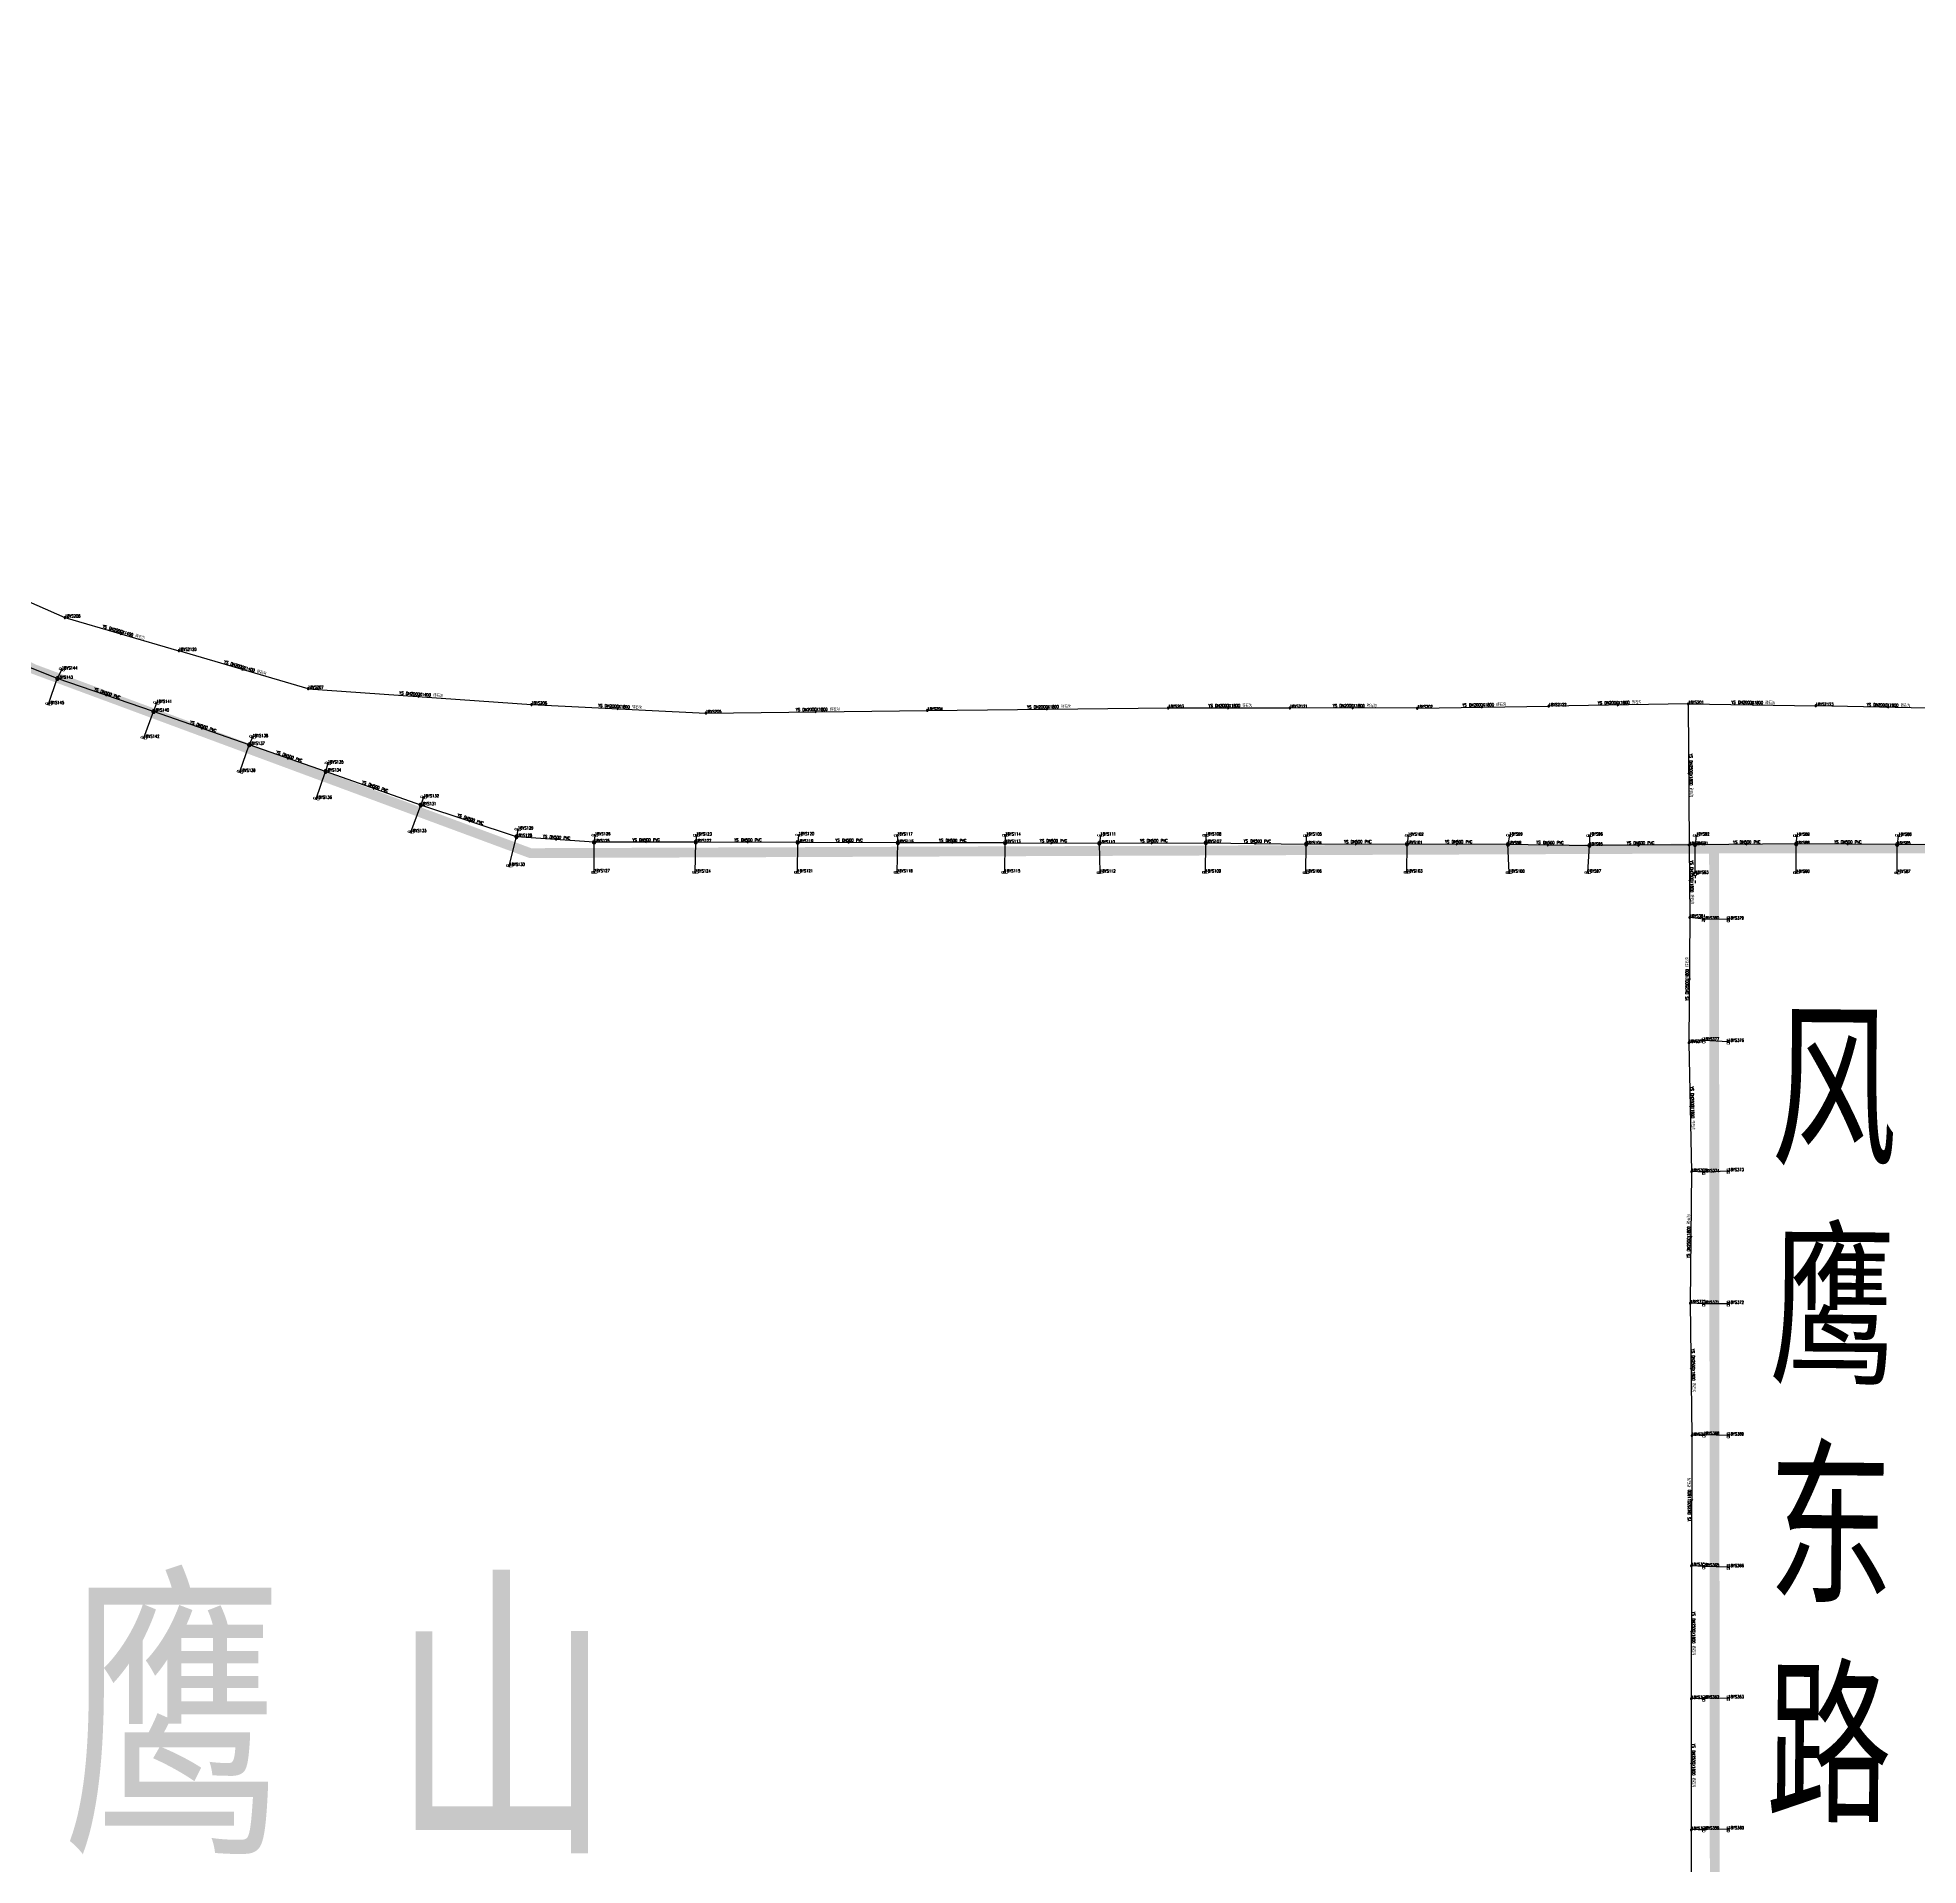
# Model space of a CAD drawing. Extents: x 78813 to 99477, y 2421021 to 2448125.
# Drawn here: x 88751 to 89324, y 2421996 to 2422553 of the extents above; entities that cross this region are included whole.
import ezdxf
from ezdxf.enums import TextEntityAlignment as Align

# ---------------------------------------------------------------- set-up
doc = ezdxf.new("R2010")
doc.units = 0
doc.set_wipeout_variables(frame=1)
doc.layers.get('0').update_dxf_attribs({"linetype": 'CONTINUOUS'})
doc.layers.add('DX_YS', color=42, linetype='CONTINUOUS')
doc.layers.add('道路', color=5, linetype='CONTINUOUS')
doc.layers.add('YSLINE', color=7, linetype='CONTINUOUS', true_color=0xcc9900)
doc.layers.add('道路名称', color=7, linetype='CONTINUOUS', lineweight=0)
doc.styles.add('CcNameZT', font='txt.SHX', dxfattribs={"width": 0.8, "bigfont": 'HZTXT.SHX'})
doc.styles.add('PointNameZT', font='txt.SHX', dxfattribs={"width": 0.8, "bigfont": 'HZTXT.SHX'})
doc.styles.add('宋体0.7', font='', dxfattribs={"width": 0.7})
doc.styles.get('宋体0.7').set_extended_font_data('SimSun')

# ---------------------------------------------------------------- blocks, each defined once
blk = doc.blocks.new('PS管线点')
blk.add_wipeout([(0.5, 0), (0.5, 0), (0.5, 0.1), (0.5, 0.1), (0.5, 0.1), (0.5, 0.2), (0.5, 0.2), (0.4, 0.2), (0.4, 0.3), (0.4, 0.3), (0.4, 0.3), (0.4, 0.3), (0.3, 0.4), (0.3, 0.4), (0.3, 0.4), (0.2, 0.4), (0.2, 0.4), (0.2, 0.5), (0.2, 0.5), (0.1, 0.5), (0.1, 0.5), (0.1, 0.5), (0, 0.5), (0, 0.5), (-0.1, 0.5), (-0.1, 0.5), (-0.1, 0.5), (-0.2, 0.5), (-0.2, 0.5), (-0.2, 0.4), (-0.3, 0.4), (-0.3, 0.4), (-0.3, 0.4), (-0.3, 0.4), (-0.4, 0.3), (-0.4, 0.3), (-0.4, 0.3), (-0.4, 0.3), (-0.4, 0.2), (-0.5, 0.2), (-0.5, 0.2), (-0.5, 0.1), (-0.5, 0.1), (-0.5, 0.1), (-0.5, 0), (-0.5, 0), (-0.5, 0), (-0.5, -0.1), (-0.5, -0.1), (-0.5, -0.1), (-0.5, -0.2), (-0.5, -0.2), (-0.4, -0.2), (-0.4, -0.3), (-0.4, -0.3), (-0.4, -0.3), (-0.4, -0.3), (-0.3, -0.4), (-0.3, -0.4), (-0.3, -0.4), (-0.3, -0.4), (-0.2, -0.4), (-0.2, -0.5), (-0.2, -0.5), (-0.1, -0.5), (-0.1, -0.5), (-0.1, -0.5), (0, -0.5), (0, -0.5), (0.1, -0.5), (0.1, -0.5), (0.1, -0.5), (0.2, -0.5), (0.2, -0.5), (0.2, -0.4), (0.2, -0.4), (0.3, -0.4), (0.3, -0.4), (0.3, -0.4), (0.4, -0.3), (0.4, -0.3), (0.4, -0.3), (0.4, -0.3), (0.4, -0.2), (0.5, -0.2), (0.5, -0.2), (0.5, -0.1), (0.5, -0.1), (0.5, -0.1)])
blk.add_lwpolyline([(0.5, 0), (0.5, 0), (0.5, 0.1), (0.5, 0.1), (0.5, 0.1), (0.5, 0.2), (0.5, 0.2), (0.4, 0.2), (0.4, 0.3), (0.4, 0.3), (0.4, 0.3), (0.4, 0.3), (0.3, 0.4), (0.3, 0.4), (0.3, 0.4), (0.2, 0.4), (0.2, 0.4), (0.2, 0.5), (0.2, 0.5), (0.1, 0.5), (0.1, 0.5), (0.1, 0.5), (0, 0.5), (0, 0.5), (-0.1, 0.5), (-0.1, 0.5), (-0.1, 0.5), (-0.2, 0.5), (-0.2, 0.5), (-0.2, 0.4), (-0.3, 0.4), (-0.3, 0.4), (-0.3, 0.4), (-0.3, 0.4), (-0.4, 0.3), (-0.4, 0.3), (-0.4, 0.3), (-0.4, 0.3), (-0.4, 0.2), (-0.5, 0.2), (-0.5, 0.2), (-0.5, 0.1), (-0.5, 0.1), (-0.5, 0.1), (-0.5, 0), (-0.5, 0), (-0.5, 0), (-0.5, -0.1), (-0.5, -0.1), (-0.5, -0.1), (-0.5, -0.2), (-0.5, -0.2), (-0.4, -0.2), (-0.4, -0.3), (-0.4, -0.3), (-0.4, -0.3), (-0.4, -0.3), (-0.3, -0.4), (-0.3, -0.4), (-0.3, -0.4), (-0.3, -0.4), (-0.2, -0.4), (-0.2, -0.5), (-0.2, -0.5), (-0.1, -0.5), (-0.1, -0.5), (-0.1, -0.5), (0, -0.5), (0, -0.5), (0.1, -0.5), (0.1, -0.5), (0.1, -0.5), (0.2, -0.5), (0.2, -0.5), (0.2, -0.4), (0.2, -0.4), (0.3, -0.4), (0.3, -0.4), (0.3, -0.4), (0.4, -0.3), (0.4, -0.3), (0.4, -0.3), (0.4, -0.3), (0.4, -0.2), (0.5, -0.2), (0.5, -0.2), (0.5, -0.1), (0.5, -0.1), (0.5, -0.1), (0.5, 0)], close=True)
blk = doc.blocks.new('GC546')
at = {"color": 0}
for p in [(0.866, 0.5), (0.866, -0.5)]:
    blk.add_line(p, (0, 0), dxfattribs=at)
blk = doc.blocks.new('PS雨水井')
blk.add_lwpolyline([(1, 0), (1, 0.1), (1, 0.1), (1, 0.2), (1, 0.3), (0.9, 0.3), (0.9, 0.4), (0.9, 0.5), (0.8, 0.5), (0.8, 0.6), (0.8, 0.6), (0.7, 0.7), (0.7, 0.7), (0.6, 0.8), (0.6, 0.8), (0.5, 0.9), (0.4, 0.9), (0.4, 0.9), (0.3, 1), (0.2, 1), (0.2, 1), (0.1, 1), (0, 1), (0, 1), (-0.1, 1), (-0.2, 1), (-0.2, 1), (-0.3, 1), (-0.4, 0.9), (-0.4, 0.9), (-0.5, 0.9), (-0.6, 0.8), (-0.6, 0.8), (-0.7, 0.7), (-0.7, 0.7), (-0.8, 0.6), (-0.8, 0.6), (-0.8, 0.5), (-0.9, 0.5), (-0.9, 0.4), (-0.9, 0.3), (-1, 0.3), (-1, 0.2), (-1, 0.1), (-1, 0.1), (-1, 0), (-1, -0.1), (-1, -0.1), (-1, -0.2), (-1, -0.3), (-0.9, -0.3), (-0.9, -0.4), (-0.9, -0.5), (-0.8, -0.5), (-0.8, -0.6), (-0.8, -0.6), (-0.7, -0.7), (-0.7, -0.7), (-0.6, -0.8), (-0.6, -0.8), (-0.5, -0.9), (-0.4, -0.9), (-0.4, -0.9), (-0.3, -1), (-0.2, -1), (-0.2, -1), (-0.1, -1), (0, -1), (0, -1), (0.1, -1), (0.2, -1), (0.2, -1), (0.3, -1), (0.4, -0.9), (0.4, -0.9), (0.5, -0.9), (0.6, -0.8), (0.6, -0.8), (0.7, -0.7), (0.7, -0.7), (0.8, -0.6), (0.8, -0.6), (0.8, -0.5), (0.9, -0.5), (0.9, -0.4), (0.9, -0.3), (1, -0.3), (1, -0.2), (1, -0.1), (1, 0)], close=True)
blk.add_wipeout([(1, 0), (1, 0.1), (1, 0.1), (1, 0.2), (1, 0.3), (0.9, 0.3), (0.9, 0.4), (0.9, 0.5), (0.8, 0.5), (0.8, 0.6), (0.8, 0.6), (0.7, 0.7), (0.7, 0.7), (0.6, 0.8), (0.6, 0.8), (0.5, 0.9), (0.4, 0.9), (0.4, 0.9), (0.3, 1), (0.2, 1), (0.2, 1), (0.1, 1), (0, 1), (0, 1), (-0.1, 1), (-0.2, 1), (-0.2, 1), (-0.3, 1), (-0.4, 0.9), (-0.4, 0.9), (-0.5, 0.9), (-0.6, 0.8), (-0.6, 0.8), (-0.7, 0.7), (-0.7, 0.7), (-0.8, 0.6), (-0.8, 0.6), (-0.8, 0.5), (-0.9, 0.5), (-0.9, 0.4), (-0.9, 0.3), (-1, 0.3), (-1, 0.2), (-1, 0.1), (-1, 0.1), (-1, 0), (-1, -0.1), (-1, -0.1), (-1, -0.2), (-1, -0.3), (-0.9, -0.3), (-0.9, -0.4), (-0.9, -0.5), (-0.8, -0.5), (-0.8, -0.6), (-0.8, -0.6), (-0.7, -0.7), (-0.7, -0.7), (-0.6, -0.8), (-0.6, -0.8), (-0.5, -0.9), (-0.4, -0.9), (-0.4, -0.9), (-0.3, -1), (-0.2, -1), (-0.2, -1), (-0.1, -1), (0, -1), (0, -1), (0.1, -1), (0.2, -1), (0.2, -1), (0.3, -1), (0.4, -0.9), (0.4, -0.9), (0.5, -0.9), (0.6, -0.8), (0.6, -0.8), (0.7, -0.7), (0.7, -0.7), (0.8, -0.6), (0.8, -0.6), (0.8, -0.5), (0.9, -0.5), (0.9, -0.4), (0.9, -0.3), (1, -0.3), (1, -0.2), (1, -0.1)])
for p, q in [((-1, 0), (0, 0)), ((-0.9, 0.5), (0, 0.5)), ((0, 1), (0, 0)), ((0, 0.5), (0.9, 0.5)), ((0, 0), (0, -1)), ((0, 0), (1, 0)), ((-0.9, -0.5), (0, -0.5)), ((0, -0.5), (0.9, -0.5))]:
    blk.add_line(p, q)
blk = doc.blocks.new('PS雨篦')
blk.add_lwpolyline([(-1.5, 0.5), (0, 0.5), (1.5, 0.5), (1.5, -0.5), (0, -0.5), (-1.5, -0.5)], close=True)
blk.add_wipeout([(-1.5, 0.5), (0, 0.5), (1.5, 0.5), (1.5, -0.5), (0, -0.5), (-1.5, -0.5)])
for p, q in [((-0.5, -0.5), (-0.5, 0.5)), ((0.5, -0.5), (0.5, 0.5))]:
    blk.add_line(p, q)
blk = doc.blocks.new('PS预留口')
blk.add_lwpolyline([(4.2, 0), (5.8, 0)])
blk.add_wipeout([(1, 0), (1, 0.1), (1, 0.1), (1, 0.2), (1, 0.3), (0.9, 0.3), (0.9, 0.4), (0.9, 0.5), (0.8, 0.5), (0.8, 0.6), (0.8, 0.6), (0.7, 0.7), (0.7, 0.7), (0.6, 0.8), (0.6, 0.8), (0.5, 0.9), (0.4, 0.9), (0.4, 0.9), (0.3, 1), (0.2, 1), (0.2, 1), (0.1, 1), (0, 1), (0, 1), (-0.1, 1), (-0.2, 1), (-0.2, 1), (-0.3, 1), (-0.4, 0.9), (-0.4, 0.9), (-0.5, 0.9), (-0.6, 0.8), (-0.6, 0.8), (-0.7, 0.7), (-0.7, 0.7), (-0.8, 0.6), (-0.8, 0.6), (-0.8, 0.5), (-0.9, 0.5), (-0.9, 0.4), (-0.9, 0.3), (-1, 0.3), (-1, 0.2), (-1, 0.1), (-1, 0.1), (-1, 0), (-1, -0.1), (-1, -0.1), (-1, -0.2), (-1, -0.3), (-0.9, -0.3), (-0.9, -0.4), (-0.9, -0.5), (-0.8, -0.5), (-0.8, -0.6), (-0.8, -0.6), (-0.7, -0.7), (-0.7, -0.7), (-0.6, -0.8), (-0.6, -0.8), (-0.5, -0.9), (-0.4, -0.9), (-0.4, -0.9), (-0.3, -1), (-0.2, -1), (-0.2, -1), (-0.1, -1), (0, -1), (0, -1), (0.1, -1), (0.2, -1), (0.2, -1), (0.3, -1), (0.4, -0.9), (0.4, -0.9), (0.5, -0.9), (0.6, -0.8), (0.6, -0.8), (0.7, -0.7), (0.7, -0.7), (0.8, -0.6), (0.8, -0.6), (0.8, -0.5), (0.9, -0.5), (0.9, -0.4), (0.9, -0.3), (1, -0.3), (1, -0.2), (1, -0.1)])
blk.add_line((1, 0), (2.6, 0))
blk.add_lwpolyline([(1, 0), (1, 0.1), (1, 0.1), (1, 0.2), (1, 0.3), (0.9, 0.3), (0.9, 0.4), (0.9, 0.5), (0.8, 0.5), (0.8, 0.6), (0.8, 0.6), (0.7, 0.7), (0.7, 0.7), (0.6, 0.8), (0.6, 0.8), (0.5, 0.9), (0.4, 0.9), (0.4, 0.9), (0.3, 1), (0.2, 1), (0.2, 1), (0.1, 1), (0, 1), (0, 1), (-0.1, 1), (-0.2, 1), (-0.2, 1), (-0.3, 1), (-0.4, 0.9), (-0.4, 0.9), (-0.5, 0.9), (-0.6, 0.8), (-0.6, 0.8), (-0.7, 0.7), (-0.7, 0.7), (-0.8, 0.6), (-0.8, 0.6), (-0.8, 0.5), (-0.9, 0.5), (-0.9, 0.4), (-0.9, 0.3), (-1, 0.3), (-1, 0.2), (-1, 0.1), (-1, 0.1), (-1, 0), (-1, -0.1), (-1, -0.1), (-1, -0.2), (-1, -0.3), (-0.9, -0.3), (-0.9, -0.4), (-0.9, -0.5), (-0.8, -0.5), (-0.8, -0.6), (-0.8, -0.6), (-0.7, -0.7), (-0.7, -0.7), (-0.6, -0.8), (-0.6, -0.8), (-0.5, -0.9), (-0.4, -0.9), (-0.4, -0.9), (-0.3, -1), (-0.2, -1), (-0.2, -1), (-0.1, -1), (0, -1), (0, -1), (0.1, -1), (0.2, -1), (0.2, -1), (0.3, -1), (0.4, -0.9), (0.4, -0.9), (0.5, -0.9), (0.6, -0.8), (0.6, -0.8), (0.7, -0.7), (0.7, -0.7), (0.8, -0.6), (0.8, -0.6), (0.8, -0.5), (0.9, -0.5), (0.9, -0.4), (0.9, -0.3), (1, -0.3), (1, -0.2), (1, -0.1), (1, 0)], close=True)
for points in [[(0, 1), (0, 2)], [(0, -2), (0, -1)]]:
    blk.add_lwpolyline(points)
blk = doc.blocks.new('测量点')
h = blk.add_hatch(color=256)
edge = h.paths.add_edge_path()
edge.add_arc((0, 0), 0.5, 0, 360)
blk.add_circle((0, 0), 0.5)

msp = doc.modelspace()

# ---------------------------------------------------------------- block references
at = {"layer": 'DX_YS'}
for p, xscale, yscale, zscale, rotation in [((88776.77, 2422371.08, 7.26), 0.4999999999655951, 0.5, 0.5, 163.7651635550475), ((88813.78, 2422360.25, 7.33), 0.5000000000172284, 0.5, 0.5, 163.6456407351554), ((88771.77, 2422352.53, 7.1), 0.4999999999995217, 0.5, 0.5, 341.1069568083355), ((88867.47, 2422352.07, 6.46), 0.5000000000049275, 0.5, 0.5, 175.9419075185452), ((88928.04, 2422348.36, 5.61), 0.500000000002556, 0.5, 0.5, 177.1993931452832), ((89058.71, 2422348.25, 6.86), 0.4999999999973529, 0.5, 0.5, 180.6005021223671), ((89113.9, 2422348.64, 6.87), 0.4999999999928031, 0.5, 0.5, 180.0092884703426), ((89151.79, 2422348.58, 6.88), 0.5000000000004281, 0.5000000000004281, 0.5000000000004281, 179.8226599915444), ((89191.21, 2422348.86, 6.45), 0.4999999999976744, 0.5, 0.5, 180.9551509995098), ((89232.47, 2422349.53, 5.55), 0.4999999999935469, 0.5, 0.5, 180.9027204306331), ((89273.11, 2422349.57, 5.39), 0.5000000000029199, 0.5, 0.5, 359.1338262900348), ((89314.33, 2422348.79, 6.02), 0.4999999999974844, 0.5, 0.5, 358.734994966745), ((88800.98, 2422342.44, 7.1), 0.5000000000278456, 0.5, 0.5, 340.798097005534), ((88988.31, 2422347.46, 6.83), 0.5000000000073657, 0.5, 0.5, 180.6881585840849), ((88827.18, 2422333.33, 7.12), 0.4999999999842033, 0.5, 0.5, 340.84103631387), ((89253.86, 2422328.38, 5.43), 0.5000000001347231, 0.5, 0.5, 90.41886229022008), ((88853.3, 2422324.15, 7.13), 0.5000000000003508, 0.5000000000003508, 0.5000000000003508, 340.4738293401685), ((88882.36, 2422314.19, 7.13), 0.4999999999390059, 0.5, 0.5, 341.7014090309696), ((88908.74, 2422308.55, 7.14), 0.5000000000187426, 0.5, 0.5, 356.0290805054101), ((88936.04, 2422307.74, 7.13), 0.5000000000050746, 0.5, 0.5, 0.01664175614655913), ((88967.04, 2422307.71, 7.17), 0.4999999999965722, 0.5, 0.5, 359.8781296431552), ((88997.82, 2422307.63, 7.23), 0.5000000000025083, 0.5, 0.5, 359.8066495174212), ((89029.39, 2422307.55, 7.35), 0.4999999999931693, 0.5, 0.5, 359.9157054033915), ((89060.05, 2422307.46, 7.32), 0.5000000000066325, 0.5, 0.5, 179.7344293413239), ((89090.63, 2422307.47, 7.22), 0.4999999999978886, 0.5, 0.5, 180.2718180025937), ((89122.13, 2422307.35, 7.21), 0.4999999999988355, 0.5, 0.5, 179.2681730896781), ((89152.74, 2422307.18, 7.19), 0.5000000000013973, 0.5, 0.5, 180.087753771156), ((89183.45, 2422307.15, 7.11), 0.5000000000050051, 0.5, 0.5, 179.8006301110595), ((89211.24, 2422306.91, 6.95), 0.4999999999929517, 0.5, 0.5, 179.1318086451616), ((89238.83, 2422306.81, 6.73), 0.5000000000026799, 0.5, 0.5, 180.3546279270957), ((89271.18, 2422307.06, 6.88), 0.4999999999919523, 0.5, 0.5, 0.4519292752047012), ((89301.97, 2422307.1, 7.09), 0.5000000000029711, 0.5, 0.5, 359.7114103206413), ((89254.06, 2422265.71, 6.71), 0.5000000000483052, 0.5, 0.5, 89.60614845561486), ((89254.33, 2422227.02, 6.35), 0.4999999998671188, 0.5, 0.5, 91.18461707969162), ((89254.52, 2422187.36, 6.24), 0.5000000000892622, 0.5, 0.5, 89.39370295463404), ((89254.58, 2422147.16, 6.04), 0.4999999999513954, 0.5, 0.5, 90.75425946830565), ((89254.76, 2422107.16, 5.91), 0.4999999999782483, 0.5, 0.5, 89.7500036076216), ((89254.66, 2422067.11, 5.83), 0.5000000001938077, 0.5, 0.5, 89.97309126649925), ((89254.65, 2422026.91, 5.63), 0.5000000000133527, 0.5, 0.5, 89.99569657727751)]:
    msp.add_blockref('GC546', p, dxfattribs=dict(at, xscale=xscale, yscale=yscale, zscale=zscale, rotation=rotation))

# ---------------------------------------------------------------- texts
at = {"color": 3, "style": '宋体0.7', "width": 0.7}
msp.add_text('风 猛 鹰 山', height=70, dxfattribs=at).set_placement((88558.47, 2422007.06))
at = {"layer": 'DX_YS', "style": 'PointNameZT', "width": 0.8}
for s, p in [('18YS208', (88759.42, 2422376.13, 7.23)), ('18YS2120', (88794.12, 2422366.02, 7.3)), ('18YS144', (88758.52, 2422360.34, 8.17)), ('18YS143', (88757.12, 2422357.54, 7.05)), ('18YS207', (88833.45, 2422354.48, 7.36)), ('18YS145', (88754.45, 2422349.81, 8.1)), ('18YS140', (88786.42, 2422347.51, 7.15)), ('18YS141', (88787.28, 2422350.15, 8.2)), ('18YS206', (88901.5, 2422349.65, 5.3)), ('18YS204', (89022.02, 2422347.87, 6.86)), ('18YS203', (89095.4, 2422348.64, 6.86)), ('18YS2121', (89132.41, 2422348.64, 6.87)), ('18YS202', (89171.18, 2422348.52, 6.89)), ('18YS2122', (89211.24, 2422349.19, 6.01)), ('18YS201', (89253.7, 2422349.86, 5.08)), ('18YS2123', (89292.53, 2422349.27, 5.69)), ('18YS205', (88954.59, 2422347.06, 6.79)), ('18YS142', (88783.46, 2422339.51, 8.12)), ('18YS137', (88815.54, 2422337.37, 7.06)), ('18YS138', (88816.56, 2422339.76, 8.09)), ('18YS135', (88839.51, 2422331.71, 8.11)), ('18YS139', (88812.74, 2422329.15, 8.1)), ('18YS134', (88838.82, 2422329.28, 7.19)), ('18YS136', (88835.97, 2422320.96, 8.19)), ('18YS131', (88867.79, 2422319.01, 7.07)), ('18YS132', (88868.6, 2422321.4, 8.09)), ('18YS133', (88864.77, 2422310.83, 8.19)), ('18YS128', (88896.93, 2422309.37, 7.19)), ('18YS129', (88897.35, 2422311.59, 8.13)), ('18YS125', (88920.54, 2422307.73, 7.1)), ('18YS126', (88920.79, 2422309.82, 8.11)), ('18YS122', (88951.53, 2422307.74, 7.15)), ('18YS123', (88951.67, 2422309.81, 8.16)), ('18YS119', (88982.56, 2422307.68, 7.18)), ('18YS120', (88982.84, 2422309.87, 8.08)), ('18YS117', (89012.82, 2422309.8, 8.12)), ('18YS116', (89013.08, 2422307.57, 7.27)), ('18YS113', (89045.71, 2422307.53, 7.43)), ('18YS114', (89045.74, 2422309.78, 8.07)), ('18YS110', (89074.4, 2422307.39, 7.21)), ('18YS111', (89074.73, 2422309.77, 8.06)), ('18YS108', (89106.79, 2422309.8, 8.02)), ('18YS107', (89106.86, 2422307.55, 7.2)), ('18YS105', (89137.39, 2422309.76, 8.06)), ('18YS102', (89168.39, 2422309.72, 8.09)), ('18YS99', (89199.25, 2422309.76, 8.08)), ('18YS96', (89223.64, 2422309.75, 8.06)), ('18YS92', (89256.12, 2422309.75, 7.98)), ('18YS89', (89286.64, 2422309.72, 7.99)), ('18YS86', (89317.68, 2422309.71, 8.01)), ('18YS104', (89137.39, 2422307.16, 7.21)), ('18YS101', (89168.08, 2422307.2, 7.13)), ('18YS98', (89198.83, 2422307.1, 7.09)), ('18YS95', (89223.64, 2422306.72, 6.82)), ('18YS94', (89254.01, 2422306.91, 6.65)), ('18YS91', (89255.77, 2422306.93, 6.69)), ('18YS88', (89286.58, 2422307.18, 7.06)), ('18YS85', (89317.35, 2422307.02, 7.12)), ('18YS130', (88894.74, 2422300.51, 8.14)), ('18YS127', (88920.57, 2422298.59, 8.12)), ('18YS124', (88951.33, 2422298.5, 8.16)), ('18YS121', (88982.46, 2422298.56, 8.13)), ('18YS118', (89012.82, 2422298.56, 8.15)), ('18YS115', (89045.59, 2422298.56, 8.1)), ('18YS112', (89074.61, 2422298.48, 8.12)), ('18YS109', (89106.7, 2422298.52, 8.08)), ('18YS106', (89137.32, 2422298.48, 8)), ('18YS103', (89168.07, 2422298.53, 8.1)), ('18YS100', (89199.15, 2422298.46, 8.04)), ('18YS97', (89223.12, 2422298.49, 8.04)), ('18YS93', (89255.84, 2422298.11, 8)), ('18YS90', (89286.62, 2422298.43, 8.11)), ('18YS87', (89317.32, 2422298.39, 8.01)), ('18YS381', (89254.19, 2422284.77, 7.01)), ('18YS380', (89258.37, 2422284.24, 7.72)), ('18YS379', (89265.92, 2422284.23, 7.77)), ('18YS378', (89253.93, 2422246.66, 6.41)), ('18YS377', (89258.39, 2422247.32, 7.44)), ('18YS376', (89265.92, 2422246.95, 7.56)), ('18YS375', (89254.74, 2422207.39, 6.29)), ('18YS374', (89258.45, 2422207.28, 7.25)), ('18YS373', (89265.91, 2422207.55, 7.36)), ('18YS370', (89254.31, 2422167.32, 6.18)), ('18YS371', (89258.43, 2422167.14, 7.24)), ('18YS372', (89265.92, 2422167.15, 7.1)), ('18YS367', (89254.84, 2422126.99, 5.89)), ('18YS368', (89258.44, 2422127.26, 6.79)), ('18YS369', (89265.92, 2422127.09, 7.09)), ('18YS364', (89254.67, 2422087.34, 5.92)), ('18YS365', (89258.41, 2422087.16, 6.7)), ('18YS366', (89265.91, 2422086.98, 7)), ('18YS361', (89254.65, 2422046.88, 5.74)), ('18YS362', (89258.39, 2422046.93, 6.68)), ('18YS363', (89265.91, 2422047.04, 6.84)), ('18YS358', (89254.65, 2422006.94, 5.52)), ('18YS359', (89258.41, 2422007.07, 6.49)), ('18YS360', (89265.94, 2422007.13, 6.65))]:
    msp.add_text(s, height=0.9, dxfattribs=at).set_placement(p)
at = {"layer": 'DX_YS', "style": 'CcNameZT', "width": 0.8}
for s, rotation, p in [(' YS DN2000X1400 砖石沟', 343.7652, (88776.84, 2422371.32, 7.23)), (' YS DN2000X1400 砖石沟', 343.6456, (88813.85, 2422360.49, 7.3)), (' YS DN500 PVC', 341.107, (88771.85, 2422352.76, 7.15)), (' YS DN2000X1400 砖石沟', 355.9419, (88867.49, 2422352.32, 7.36)), (' YS DN2000X1800 砖石沟', 357.1994, (88928.06, 2422348.61, 5.3)), (' YS DN2000X1800 砖石沟', 0.6882, (88988.3, 2422347.71, 6.79)), (' YS DN2000X1800 砖石沟', 0.6005, (89058.71, 2422348.5, 6.86)), (' YS DN2000X1800 砖石沟', 0.0093, (89113.9, 2422348.89, 6.86)), (' YS DN2000X1800 砖石沟', 359.8227, (89151.79, 2422348.83, 6.87)), (' YS DN2000X1800 砖石沟', 0.9551, (89191.21, 2422349.11, 6.89)), (' YS DN2000X1800 砖石沟', 0.9027, (89232.47, 2422349.78, 6.01)), (' YS DN2000X1800 砖石沟', 359.1338, (89273.12, 2422349.82, 5.69)), (' YS DN2000X1800 砖石沟', 358.735, (89314.34, 2422349.04, 6.36)), (' YS DN500 PVC', 340.7981, (88801.06, 2422342.68, 7.06)), (' YS DN500 PVC', 340.841, (88827.26, 2422333.56, 7.19)), (' YS DN2500X1800 砖石沟', 270.4189, (89254.11, 2422328.39, 5.08)), (' YS DN500 PVC', 340.4738, (88853.39, 2422324.38, 7.07)), (' YS DN500 PVC', 341.7014, (88882.44, 2422314.43, 7.19)), (' YS DN500 PVC', 356.0291, (88908.75, 2422308.8, 7.1)), (' YS DN500 PVC', 0.0166, (88936.04, 2422307.99, 7.15)), (' YS DN500 PVC', 359.8781, (88967.04, 2422307.96, 7.18)), (' YS DN500 PVC', 359.8066, (88997.82, 2422307.88, 7.27)), (' YS DN500 PVC', 359.9157, (89029.39, 2422307.8, 7.43)), (' YS DN500 PVC', 359.7344, (89060.05, 2422307.71, 7.43)), (' YS DN500 PVC', 0.2718, (89090.63, 2422307.72, 7.21)), (' YS DN500 PVC', 359.2682, (89122.13, 2422307.6, 7.2)), (' YS DN500 PVC', 0.0878, (89152.74, 2422307.43, 7.21)), (' YS DN500 PVC', 359.8006, (89183.45, 2422307.4, 7.13)), (' YS DN500 PVC', 359.7114, (89301.97, 2422307.35, 7.12)), (' YS DN500 PVC', 359.1318, (89211.24, 2422307.16, 7.09)), (' YS DN600 PVC', 0.3546, (89238.83, 2422307.06, 6.82)), (' YS DN500 PVC', 0.4519, (89271.17, 2422307.31, 7.06)), (' YS DN2500X1800 砖石沟', 270.4452, (89254.35, 2422295.84, 6.65)), (' YS DN2500X1800 砖石沟', 89.6061, (89253.81, 2422265.72, 7.01)), (' YS DN2500X1800 砖石沟', 271.1846, (89254.58, 2422227.03, 6.41)), (' YS DN2500X1800 砖石沟', 89.3937, (89254.28, 2422187.36, 6.29)), (' YS DN2500X1800 砖石沟', 270.7543, (89254.83, 2422147.16, 6.18)), (' YS DN2500X1800 砖石沟', 89.75, (89254.51, 2422107.17, 5.89)), (' YS DN2500X1800 砖石沟', 269.9731, (89254.91, 2422067.11, 5.92)), (' YS DN2500X1800 砖石沟', 269.9957, (89254.9, 2422026.91, 5.74))]:
    msp.add_text(s, height=0.9, rotation=rotation, dxfattribs=at).set_placement(p, align=Align.CENTER)
at = {"layer": '道路名称', "insert": (89279.25, 2422253.73), "char_height": 40, "width": 56.6145, "attachment_point": 1, "rotation": 359.5414, "style": '宋体0.7'}
msp.add_mtext('{\\C7;风鹰东路}', dxfattribs=at)

# ---------------------------------------------------------------- next in the draw order: block references
at = {"layer": 'DX_YS', "xscale": 0.5, "yscale": 0.5, "zscale": 0.5}
for name, p in [('PS管线点', (88759.42, 2422376.13, 7.23)), ('PS管线点', (88794.12, 2422366.02, 7.3)), ('PS雨水井', (88757.12, 2422357.54, 7.05)), ('PS管线点', (88833.45, 2422354.48, 7.36)), ('PS管线点', (88901.5, 2422349.65, 5.3)), ('PS管线点', (89095.4, 2422348.64, 6.86)), ('PS管线点', (89132.41, 2422348.64, 6.87)), ('PS管线点', (89171.18, 2422348.52, 6.89)), ('PS管线点', (89211.24, 2422349.19, 6.01)), ('PS管线点', (89253.7, 2422349.86, 5.08)), ('PS管线点', (89292.53, 2422349.27, 5.69)), ('PS雨水井', (88786.42, 2422347.51, 7.15)), ('PS管线点', (88954.59, 2422347.06, 6.79)), ('PS管线点', (89022.02, 2422347.87, 6.86)), ('PS雨水井', (88815.54, 2422337.37, 7.06)), ('PS雨水井', (88838.82, 2422329.28, 7.19)), ('PS雨水井', (88867.79, 2422319.01, 7.07)), ('PS雨水井', (88896.93, 2422309.37, 7.19)), ('PS雨水井', (88951.53, 2422307.74, 7.15)), ('PS雨水井', (88920.54, 2422307.73, 7.1)), ('PS雨水井', (88982.56, 2422307.68, 7.18)), ('PS雨水井', (89013.08, 2422307.57, 7.27)), ('PS雨水井', (89045.71, 2422307.53, 7.43)), ('PS雨水井', (89074.4, 2422307.39, 7.21)), ('PS雨水井', (89106.86, 2422307.55, 7.2)), ('PS雨水井', (89137.39, 2422307.16, 7.21)), ('PS雨水井', (89168.08, 2422307.2, 7.13)), ('PS雨水井', (89198.83, 2422307.1, 7.09)), ('PS雨水井', (89223.64, 2422306.72, 6.82)), ('PS管线点', (89254.01, 2422306.91, 6.65)), ('PS雨水井', (89286.58, 2422307.18, 7.06)), ('PS雨水井', (89317.35, 2422307.02, 7.12)), ('PS管线点', (89254.19, 2422284.77, 7.01)), ('PS管线点', (89253.93, 2422246.66, 6.41)), ('PS管线点', (89254.74, 2422207.39, 6.29)), ('PS管线点', (89254.31, 2422167.32, 6.18)), ('PS管线点', (89254.84, 2422126.99, 5.89)), ('PS管线点', (89254.67, 2422087.34, 5.92)), ('PS管线点', (89254.65, 2422046.88, 5.74)), ('PS管线点', (89254.65, 2422006.94, 5.52))]:
    msp.add_blockref(name, p, dxfattribs=at)
at = {"layer": 'DX_YS', "yscale": 0.5, "zscale": 0.5}
for name, p, xscale, rotation in [('PS雨篦', (88754.45, 2422349.81, 8.1), 0.5000000000175295, 340.935793413116), ('PS雨篦', (88783.46, 2422339.51, 8.12), 0.4999999999326979, 339.7183999584101), ('PS雨篦', (88812.74, 2422329.15, 8.1), 0.5000000000452824, 341.2123441937255), ('PS雨篦', (88835.97, 2422320.96, 8.19), 0.499999999973914, 341.0665529904973), ('PS雨篦', (88864.77, 2422310.83, 8.19), 0.5000000000280301, 339.7307003419042), ('PS雨篦', (88894.74, 2422300.51, 8.14), 0.500000000047716, 346.1220401512889), ('PS雨篦', (88920.57, 2422298.59, 8.12), 0.4999999999956292, 0.1942647193043381), ('PS雨篦', (88951.33, 2422298.5, 8.16), 0.5000000000036805, 358.7972133705894), ('PS雨篦', (88982.46, 2422298.56, 8.13), 0.499999999994434, 359.3651523028124), ('PS雨篦', (89012.82, 2422298.56, 8.15), 0.5000000000094889, 358.3476342213683), ('PS雨篦', (89045.59, 2422298.56, 8.1), 0.5000000000044451, 359.245731202822), ('PS雨篦', (89074.61, 2422298.48, 8.12), 0.5000000000085938, 1.356278221516865), ('PS雨篦', (89106.7, 2422298.52, 8.08), 0.5000000000019136, 358.9531836285392), ('PS雨篦', (89137.32, 2422298.48, 8), 0.4999999999951164, 359.5179237760207), ('PS雨篦', (89168.07, 2422298.53, 8.1), 0.4999999999991097, 359.9273650808679), ('PS雨篦', (89199.15, 2422298.46, 8.04), 0.5000000000103176, 2.149325165250114), ('PS雨篦', (89223.12, 2422298.49, 8.04), 0.5000000000015281, 356.407639078976), ('PS预留口', (89255.84, 2422298.11, 8), 0.499999999850687, 270.4351330116808), ('PS雨篦', (89286.62, 2422298.43, 8.11), 0.5000000000057344, 0.2817587652426523), ('PS雨篦', (89317.32, 2422298.39, 8.01), 0.5000000000034582, 359.7743227092135), ('PS雨篦', (89258.37, 2422284.24, 7.72), 0.5000000001462932, 82.73675526356702), ('PS雨篦', (89265.92, 2422284.23, 7.77), 0.4999999997672103, 89.94687809937827), ('PS雨篦', (89258.39, 2422247.32, 7.44), 0.5000000000396586, 98.43534178841699), ('PS雨篦', (89265.92, 2422246.95, 7.56), 0.500000000158313, 87.18121011792356), ('PS雨篦', (89258.45, 2422207.28, 7.25), 0.4999999997762349, 88.31939467012332), ('PS雨篦', (89265.91, 2422207.55, 7.36), 0.5000000000302282, 92.04376345970635), ('PS雨篦', (89258.43, 2422167.14, 7.24), 0.499999999998262, 87.40185249122398), ('PS雨篦', (89265.92, 2422167.15, 7.1), 0.4999999998183539, 90.06891110084851), ('PS雨篦', (89258.44, 2422127.26, 6.79), 0.4999999999393497, 94.26339868168074), ('PS雨篦', (89265.92, 2422127.09, 7.09), 0.5000000002056895, 88.7361585405354), ('PS雨篦', (89258.41, 2422087.16, 6.7), 0.4999999999359374, 87.27368900799732), ('PS雨篦', (89265.91, 2422086.98, 7), 0.5000000000472407, 88.640797715032), ('PS雨篦', (89258.39, 2422046.93, 6.68), 0.4999999999290849, 90.67475849443606), ('PS雨篦', (89265.91, 2422047.04, 6.84), 0.5000000001120007, 90.8454360476495), ('PS雨篦', (89258.41, 2422007.07, 6.49), 0.500000000136581, 91.90458480779719), ('PS雨篦', (89265.94, 2422007.13, 6.65), 0.4999999998499863, 90.51719197922814)]:
    msp.add_blockref(name, p, dxfattribs=dict(at, xscale=xscale, rotation=rotation))

# ---------------------------------------------------------------- next in the draw order: linework, layer by layer
at = {"layer": 'YSLINE'}
for p, q in [((88712.84, 2422396.57, 7.15), (88759.42, 2422376.13, 7.23)), ((88759.42, 2422376.13, 7.23), (88794.12, 2422366.02, 7.3)), ((88833.45, 2422354.48, 7.37), (88794.12, 2422366.02, 7.3)), ((88833.45, 2422354.48, 7.36), (88901.5, 2422349.65, 5.55)), ((88901.5, 2422349.65, 5.3), (88954.59, 2422347.06, 5.92)), ((89022.02, 2422347.87, 6.86), (89095.4, 2422348.64, 6.86)), ((89095.4, 2422348.64, 6.86), (89132.41, 2422348.64, 6.87)), ((89171.18, 2422348.52, 6.89), (89132.41, 2422348.64, 6.87)), ((89171.18, 2422348.52, 6.89), (89211.24, 2422349.19, 6.01)), ((89253.7, 2422349.86, 5.08), (89211.24, 2422349.19, 6.01)), ((89253.7, 2422349.86, 5.08), (89292.53, 2422349.27, 5.69)), ((89336.14, 2422348.31, 6.36), (89292.53, 2422349.27, 5.69)), ((88954.59, 2422347.06, 6.79), (89022.02, 2422347.87, 6.86)), ((89254.19, 2422284.77, 7.01), (89253.93, 2422246.66, 6.41)), ((89258.37, 2422284.24, 7.72), (89254.19, 2422284.77, 7.96)), ((89265.92, 2422284.23, 7.77), (89258.37, 2422284.24, 7.74)), ((89258.39, 2422247.32, 7.44), (89253.93, 2422246.66, 7.31)), ((89253.93, 2422246.66, 6.41), (89254.74, 2422207.39, 6.29)), ((89265.92, 2422246.95, 7.56), (89258.39, 2422247.32, 7.44)), ((89254.74, 2422207.39, 6.29), (89254.31, 2422167.32, 6.18)), ((89258.45, 2422207.28, 7.25), (89254.74, 2422207.39, 7.03)), ((89265.91, 2422207.55, 7.36), (89258.45, 2422207.28, 7.25)), ((89254.31, 2422167.32, 6.18), (89254.84, 2422126.99, 5.89)), ((89258.43, 2422167.14, 7.24), (89254.31, 2422167.32, 6.95)), ((89265.92, 2422167.15, 7.1), (89258.43, 2422167.14, 7.24)), ((89254.84, 2422126.99, 5.89), (89254.67, 2422087.34, 5.92)), ((89258.44, 2422127.26, 6.79), (89254.84, 2422126.99, 6.69)), ((89265.92, 2422127.09, 7.09), (89258.44, 2422127.26, 6.79)), ((89254.67, 2422087.34, 5.92), (89254.65, 2422046.88, 5.74)), ((89258.41, 2422087.16, 6.7), (89254.67, 2422087.34, 6.81)), ((89265.91, 2422086.98, 7), (89258.41, 2422087.16, 6.7)), ((89258.39, 2422046.93, 6.68), (89254.65, 2422046.88, 6.76)), ((89254.65, 2422046.88, 5.74), (89254.65, 2422006.94, 5.52)), ((89265.91, 2422047.04, 6.84), (89258.39, 2422046.93, 6.68)), ((89254.65, 2422006.94, 5.52), (89254.54, 2421966.86, 5.45)), ((89258.41, 2422007.07, 6.49), (89254.65, 2422006.94, 6.43)), ((89265.94, 2422007.13, 6.65), (89258.41, 2422007.07, 6.49))]:
    msp.add_line(p, q, dxfattribs=at)

# ---------------------------------------------------------------- next in the draw order: block references
at = {"layer": 'DX_YS'}
for name, p, xscale, yscale, zscale, rotation in [('PS雨篦', (88758.52, 2422360.34, 8.17), 0.4999999999275347, 0.5, 0.5, 153.3284512288241), ('PS雨篦', (88787.28, 2422350.15, 8.2), 0.5000000000660588, 0.5, 0.5, 162.0483830196333), ('PS雨篦', (88816.56, 2422339.76, 8.09), 0.4999999999957866, 0.5, 0.5, 156.7956255372436), ('PS雨篦', (88839.51, 2422331.71, 8.11), 0.5000000000448447, 0.5, 0.5, 164.2913621502665), ('PS雨篦', (88868.6, 2422321.4, 8.09), 0.5000000000020562, 0.5, 0.5, 161.2628914032184), ('PS雨篦', (88897.35, 2422311.59, 8.13), 0.499999999999451, 0.5, 0.5, 169.233540910158), ('PS雨篦', (88920.79, 2422309.82, 8.11), 0.4999999999813218, 0.5, 0.5, 173.1182763882017), ('PS雨篦', (88951.67, 2422309.81, 8.16), 0.4999999999832996, 0.5, 0.5, 176.0519667464409), ('PS雨篦', (88982.84, 2422309.87, 8.08), 0.5000000000070774, 0.5, 0.5, 172.7818355296295), ('PS雨篦', (89012.82, 2422309.8, 8.12), 0.500000000004106, 0.5, 0.5, 186.5662986247508), ('PS雨篦', (89045.74, 2422309.78, 8.07), 0.4999999999942595, 0.5, 0.5, 179.1608408655598), ('PS雨篦', (89074.73, 2422309.77, 8.06), 0.5000000000270147, 0.5, 0.5, 172.1638235091698), ('PS雨篦', (89106.79, 2422309.8, 8.02), 0.5000000000067356, 0.5, 0.5, 181.7048797075045), ('PS雨篦', (89137.39, 2422309.76, 8.06), 0.5000000000007438, 0.5000000000007438, 0.5000000000007438, 180.132220786938), ('PS雨篦', (89168.39, 2422309.72, 8.09), 0.5000000000269107, 0.5, 0.5, 173.043211515025), ('PS雨篦', (89199.25, 2422309.76, 8.08), 0.4999999999880901, 0.5, 0.5, 171.0970184302367), ('PS雨篦', (89223.64, 2422309.75, 8.06), 0.4999999999938831, 0.5, 0.5, 180.0945162006027), ('PS雨篦', (89256.12, 2422309.75, 7.98), 0.4999999999897807, 0.5, 0.5, 173.0078853639349), ('PS雨篦', (89286.64, 2422309.72, 7.99), 0.4999999999982682, 0.5, 0.5, 178.7179762814285), ('PS雨篦', (89317.68, 2422309.71, 8.01), 0.4999999999799933, 0.5, 0.5, 173.1345591421806), ('GC546', (89254.1, 2422295.84, 6.81), 0.5000000001370523, 0.5, 0.5, 90.44516762748837)]:
    msp.add_blockref(name, p, dxfattribs=dict(at, xscale=xscale, yscale=yscale, zscale=zscale, rotation=rotation))

# ---------------------------------------------------------------- next in the draw order: linework, layer by layer
at = {"layer": 'YSLINE'}
for p, q in [((88757.12, 2422357.54, 7.05), (88728.51, 2422369.12, 6.9)), ((88758.52, 2422360.34, 8.17), (88757.12, 2422357.54, 8.04)), ((88754.45, 2422349.81, 8.1), (88757.12, 2422357.54, 7.82)), ((88786.42, 2422347.51, 7.15), (88757.12, 2422357.54, 7.05)), ((88787.28, 2422350.15, 8.2), (88786.42, 2422347.51, 8.03)), ((88783.46, 2422339.51, 8.12), (88786.42, 2422347.51, 7.95)), ((88815.54, 2422337.37, 7.06), (88786.42, 2422347.51, 7.15)), ((88812.74, 2422329.15, 8.1), (88815.54, 2422337.37, 7.96)), ((88816.56, 2422339.76, 8.09), (88815.54, 2422337.37, 8.08)), ((88838.82, 2422329.28, 7.19), (88815.54, 2422337.37, 7.06)), ((88839.51, 2422331.71, 8.11), (88838.82, 2422329.28, 8.01)), ((88835.97, 2422320.96, 8.19), (88838.82, 2422329.28, 7.92)), ((88867.79, 2422319.01, 7.07), (88838.82, 2422329.28, 7.19)), ((88868.6, 2422321.4, 8.09), (88867.79, 2422319.01, 8)), ((88864.77, 2422310.83, 8.19), (88867.79, 2422319.01, 7.87)), ((88896.93, 2422309.37, 7.19), (88867.79, 2422319.01, 7.07)), ((88894.74, 2422300.51, 8.14), (88896.93, 2422309.37, 7.96)), ((88897.35, 2422311.59, 8.13), (88896.93, 2422309.37, 8.02)), ((88920.54, 2422307.73, 7.1), (88896.93, 2422309.37, 7.19)), ((88920.79, 2422309.82, 8.11), (88920.54, 2422307.73, 8.05)), ((88951.67, 2422309.81, 8.16), (88951.53, 2422307.74, 7.95)), ((88982.84, 2422309.87, 8.08), (88982.56, 2422307.68, 7.98)), ((89012.82, 2422309.8, 8.12), (89013.08, 2422307.57, 7.99)), ((89074.73, 2422309.77, 8.06), (89074.4, 2422307.39, 7.91)), ((89106.79, 2422309.8, 8.02), (89106.86, 2422307.55, 7.95)), ((89137.39, 2422309.76, 8.06), (89137.39, 2422307.16, 7.98)), ((89168.39, 2422309.72, 8.09), (89168.08, 2422307.2, 8.01)), ((89199.25, 2422309.76, 8.08), (89198.83, 2422307.1, 8.02)), ((89223.64, 2422309.75, 8.06), (89223.64, 2422306.72, 7.86)), ((89286.64, 2422309.72, 7.99), (89286.58, 2422307.18, 7.81)), ((89317.68, 2422309.71, 8.01), (89317.35, 2422307.02, 7.88)), ((88951.53, 2422307.74, 7.15), (88920.54, 2422307.73, 7.1)), ((88920.57, 2422298.59, 8.12), (88920.54, 2422307.73, 7.94)), ((88951.33, 2422298.5, 8.16), (88951.53, 2422307.74, 7.92)), ((88982.56, 2422307.68, 7.18), (88951.53, 2422307.74, 7.15)), ((88982.46, 2422298.56, 8.13), (88982.56, 2422307.68, 7.87)), ((89013.08, 2422307.57, 7.27), (88982.56, 2422307.68, 7.18)), ((89012.82, 2422298.56, 8.15), (89013.08, 2422307.57, 7.95)), ((89074.4, 2422307.39, 7.21), (89106.86, 2422307.55, 7.23)), ((89074.61, 2422298.48, 8.12), (89074.4, 2422307.39, 7.85)), ((89106.7, 2422298.52, 8.08), (89106.86, 2422307.55, 7.87)), ((89106.86, 2422307.55, 7.2), (89137.39, 2422307.16, 7.21)), ((89137.32, 2422298.48, 8), (89137.39, 2422307.16, 7.92)), ((89137.39, 2422307.16, 7.21), (89168.08, 2422307.2, 7.18)), ((89168.07, 2422298.53, 8.1), (89168.08, 2422307.2, 7.94)), ((89168.08, 2422307.2, 7.13), (89198.83, 2422307.1, 7.09)), ((89198.83, 2422307.1, 7.09), (89223.64, 2422306.72, 6.82)), ((89199.15, 2422298.46, 8.04), (89198.83, 2422307.1, 7.83)), ((89223.12, 2422298.49, 8.04), (89223.64, 2422306.72, 7.81)), ((89317.35, 2422307.02, 7.12), (89286.58, 2422307.18, 7.06)), ((89286.62, 2422298.43, 8.11), (89286.58, 2422307.18, 7.81)), ((89317.32, 2422298.39, 8.01), (89317.35, 2422307.02, 7.88)), ((89342.12, 2422306.9, 7.19), (89317.35, 2422307.02, 7.12))]:
    msp.add_line(p, q, dxfattribs=at)

# ---------------------------------------------------------------- next in the draw order: block references
at = {"layer": 'DX_YS', "xscale": 0.5, "yscale": 0.5, "zscale": 0.5}
for name, p in [('测量点', (89045.71, 2422307.53, 7.94)), ('PS雨水井', (89255.77, 2422306.93, 6.69))]:
    msp.add_blockref(name, p, dxfattribs=at)

# ---------------------------------------------------------------- next in the draw order: block references
for name, p in [('PS雨水井', (89045.71, 2422307.53, 7.94)), ('测量点', (89254.01, 2422306.91, 6.65))]:
    msp.add_blockref(name, p, dxfattribs=at)

# ---------------------------------------------------------------- next in the draw order: linework, layer by layer
at = {"layer": 'YSLINE'}
for p, q in [((89045.74, 2422309.78, 8.07), (89045.71, 2422307.53, 7.94)), ((89045.71, 2422307.53, 7.43), (89013.08, 2422307.57, 7.27)), ((89045.59, 2422298.56, 8.1), (89045.71, 2422307.53, 7.86)), ((89045.71, 2422307.53, 7.43), (89074.4, 2422307.39, 7.21))]:
    msp.add_line(p, q, dxfattribs=at)

# ---------------------------------------------------------------- next in the draw order: block references
at = {"layer": 'DX_YS', "xscale": 0.5, "yscale": 0.5, "zscale": 0.5}
msp.add_blockref('PS管线点', (89254.01, 2422306.91, 6.65), dxfattribs=at)

# ---------------------------------------------------------------- next in the draw order: linework, layer by layer
at = {"layer": 'YSLINE'}
for p, q in [((89253.7, 2422349.86, 5.08), (89254.01, 2422306.91, 5.77)), ((89256.12, 2422309.75, 7.98), (89255.77, 2422306.93, 7.8)), ((89254.01, 2422306.91, 6.65), (89223.64, 2422306.72, 6.82)), ((89255.77, 2422306.93, 6.69), (89254.01, 2422306.91, 6.65)), ((89254.01, 2422306.91, 6.65), (89254.19, 2422284.77, 6.96)), ((89286.58, 2422307.18, 7.06), (89255.77, 2422306.93, 6.69)), ((89255.84, 2422298.11, 8), (89255.77, 2422306.93, 7.74))]:
    msp.add_line(p, q, dxfattribs=at)
at = {"layer": '道路', "const_width": 3, "flags": 128}
for points in [[(88500.57, 2422551.26), (88342, 2422315.53), (88316.47, 2422197.54), (88183.95, 2422076.47), (88175.89, 2422060.36), (88180.37, 2422037.69), (88325.2, 2421853.13), (88382.14, 2421719.73), (88557.62, 2421623.58), (88732.88, 2421622.39), (88789.67, 2421627.99), (88833.29, 2421649.26), (89261.88, 2421858.3), (89261.58, 2422305.47)], [(88500.57, 2422551.26), (88514.87, 2422524.86), (88660.26, 2422405.13), (88749.94, 2422360.45), (88901.16, 2422304.39), (89264.93, 2422305.79), (89649.73, 2422305.79), (90037.82, 2422324.72), (90159.3, 2422319.52)]]:
    msp.add_lwpolyline(points, dxfattribs=at)

doc.saveas('drawing.dxf')
